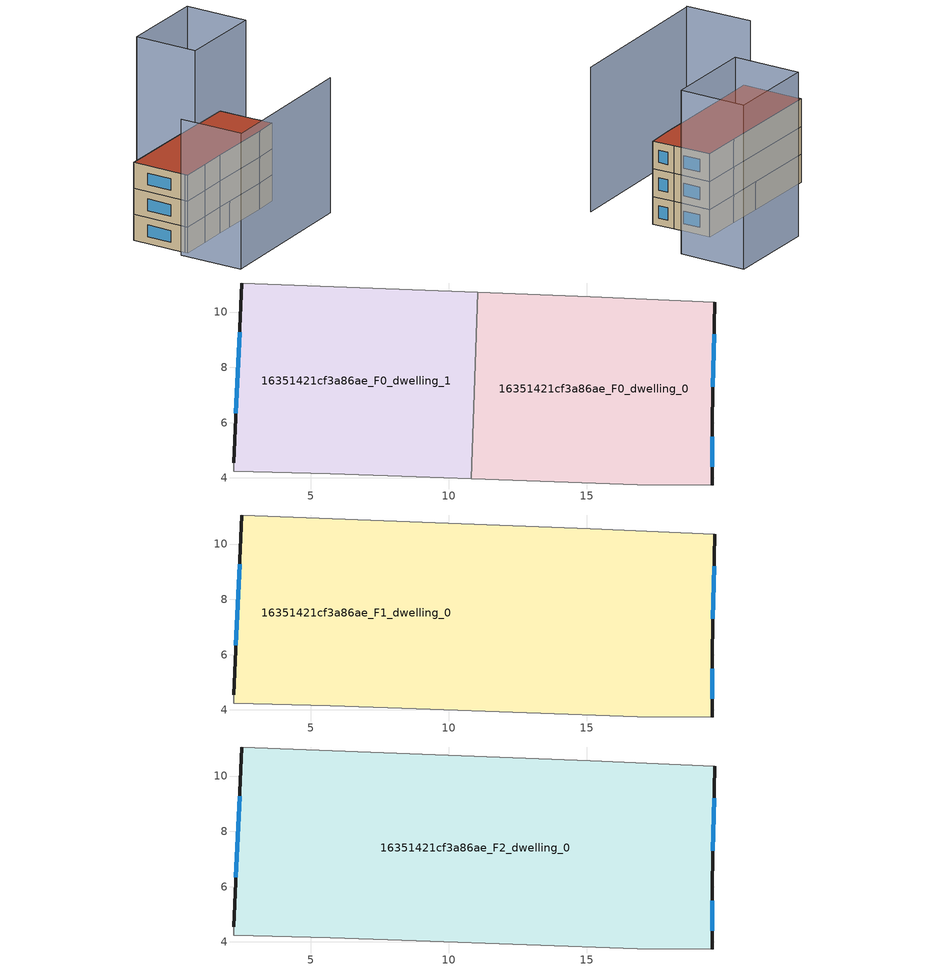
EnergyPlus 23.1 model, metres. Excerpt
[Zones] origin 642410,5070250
16351421cf3a86ae_F0_dwelling_0
 floor ground (EU_floor_Construction): 19.63,10.35 19.53,6.14 19.53,3.74 16.82,3.74 10.81,3.97 11.04,10.71 15.12,10.55 z0
 wall outside (EU_wall_Construction): 19.53,3.74 19.53,6.14 19.63,10.35 z0:3
 wall adiabatic (EU_wall_Construction): 10.81,3.97 16.82,3.74 19.53,3.74 / 19.63,10.35 15.12,10.55 11.04,10.71 z0:3
 wall to 16351421cf3a86ae_F0_dwelling_1 (EU_wall_Construction): 11.04,10.71 10.81,3.97 z0:3
 window (EU_Window_Construction): 19.53,4.4 19.53,5.48 / 19.55,7.3 19.6,9.19 z0.83:2.17
16351421cf3a86ae_F0_dwelling_1
 floor ground (EU_floor_Construction): 11.04,10.71 10.81,3.97 8.82,4.05 5.72,4.15 2.21,4.25 2.21,4.55 2.52,11.05 z0
 wall outside (EU_wall_Construction): 2.52,11.05 2.21,4.55 z0:3
 wall adiabatic (EU_wall_Construction): 11.04,10.71 2.52,11.05 / 2.21,4.55 2.21,4.25 5.72,4.15 8.82,4.05 10.81,3.97 z0:3
 window (EU_Window_Construction): 2.43,9.26 2.3,6.34 z0.83:2.17
16351421cf3a86ae_F1_dwelling_0
 floor to 16351421cf3a86ae_F0_dwelling_0 (EU_floor_Construction): 19.63,10.35 19.53,6.14 19.53,3.74 16.82,3.74 10.81,3.97 11.04,10.71 15.12,10.55 z3
 floor to 16351421cf3a86ae_F0_dwelling_1 (EU_floor_Construction): 11.04,10.71 10.81,3.97 8.82,4.05 5.72,4.15 2.21,4.25 2.21,4.55 2.52,11.05 z3
 wall outside (EU_wall_Construction): 2.52,11.05 2.21,4.55 / 19.53,3.74 19.53,6.14 19.63,10.35 z3:6
 wall adiabatic (EU_wall_Construction): 19.63,10.35 15.12,10.55 2.52,11.05 / 2.21,4.55 2.21,4.25 5.72,4.15 8.82,4.05 16.82,3.74 19.53,3.74 z3:6
 window (EU_Window_Construction): 2.43,9.26 2.3,6.34 / 19.55,7.3 19.6,9.19 / 19.53,4.4 19.53,5.48 z3.83:5.17
16351421cf3a86ae_F2_dwelling_0
 floor to 16351421cf3a86ae_F1_dwelling_0 (EU_floor_Construction): 19.63,10.35 19.53,6.14 19.53,3.74 16.82,3.74 8.82,4.05 5.72,4.15 2.21,4.25 2.21,4.55 2.52,11.05 15.12,10.55 z6
 wall outside (EU_wall_Construction): 2.52,11.05 2.21,4.55 / 19.53,3.74 19.53,6.14 19.63,10.35 z6:9
 wall adiabatic (EU_wall_Construction): 19.63,10.35 15.12,10.55 2.52,11.05 / 2.21,4.55 2.21,4.25 5.72,4.15 8.82,4.05 16.82,3.74 19.53,3.74 z6:9
 window (EU_Window_Construction): 2.43,9.26 2.3,6.34 / 19.55,7.3 19.6,9.19 / 19.53,4.4 19.53,5.48 z6.83:8.17
 roof outside (EU_roof_Construction): 19.53,3.74 19.53,6.14 19.63,10.35 15.12,10.55 2.52,11.05 2.21,4.55 2.21,4.25 5.72,4.15 8.82,4.05 16.82,3.74 z9
shading: 1.31,-2.86 19.67,-3.31 z0:15.6; 1.22,-2.85 1.42,4.57 z0:15.7; 25.13,17.45 24.83,10.05 / 24.83,10.05 14.69,10.46 / 14.69,10.46 15,17.86 / 15,17.86 25.13,17.45 z0:17.7
[Building]
EU S2 Campaign: North Axis=0; Terrain=City; Solar Distribution=FullExterior
[Site:Location]
Lyon-Bron: Latitude=45.75; Longitude=5; Time Zone=1; Elevation=198
[SizingPeriod:WeatherFileDays]
AnnualSizingPeriod: Begin Month=1; Begin Day of Month=1; End Month=12; End Day of Month=31; Day of Week for Start Day=Monday; Use Weather File Daylight Saving Period=No; Use Weather File Rain and Snow Indicators=No
[MATERIAL]
EU_InternalMass_Material: Roughness=MediumRough; Thickness=0.1; Conductivity=1; Density=1800; Specific Heat=900; Thermal Absorptance=0.9; Solar Absorptance=0.7; Visible Absorptance=0.7
[MATERIAL:NOMASS] Roughness=MediumRough; Thermal Absorptance=0.9; Solar Absorptance=0.7; Visible Absorptance=0.7
Name | Thermal Resistance
EU_wall_NoMass | 0.87146
EU_roof_NoMass | 0.842276
EU_floor_NoMass | 0.496999
[WINDOWMATERIAL:SIMPLEGLAZINGSYSTEM]
EU_Window_SimpleGlazing: UFactor=2.2525; Solar Heat Gain Coefficient=0.76; Visible Transmittance=0.76
[CONSTRUCTION]
EU_wall_Construction: EU_wall_NoMass
EU_roof_Construction: EU_roof_NoMass
EU_floor_Construction: EU_floor_NoMass
EU_InternalMass_Construction: EU_InternalMass_Material
EU_Window_Construction: EU_Window_SimpleGlazing
[ZONE] Type=1; Multiplier=1; Ceiling Height=autocalculate; Floor Area=autocalculate; Part of Total Floor Area=Yes
Name | Volume
16351421cf3a86ae_F0_dwelling_0 | 174.064
16351421cf3a86ae_F1_dwelling_0 | 348.142
16351421cf3a86ae_F2_dwelling_0 | 348.143
16351421cf3a86ae_F0_dwelling_1 | 174.08
[INTERNALMASS] Construction=EU_InternalMass_Construction
Name | Zone or ZoneList | Surface Area
16351421cf3a86ae_F0_dwelling_0_EU_InternalMass | 16351421cf3a86ae_F0_dwelling_0 | 58.0215
16351421cf3a86ae_F0_dwelling_1_EU_InternalMass | 16351421cf3a86ae_F0_dwelling_1 | 58.0265
16351421cf3a86ae_F1_dwelling_0_EU_InternalMass | 16351421cf3a86ae_F1_dwelling_0 | 116.048
16351421cf3a86ae_F2_dwelling_0_EU_InternalMass | 16351421cf3a86ae_F2_dwelling_0 | 116.048
[OTHEREQUIPMENT] Fuel Type=Electricity; Design Level Calculation Method=Watts/Area; Power per Zone Floor Area=1; Fraction Latent=0; Fraction Radiant=0; Fraction Lost=0; Carbon Dioxide Generation Rate=0; EndUse Subcategory=EU_Step8_InternalGains
Name | Zone or ZoneList or Space or SpaceList | Schedule
EU_Step8_InternalGain_16351421cf3a86ae_F0_dwelling_0_f000 | 16351421cf3a86ae_F0_dwelling_0 | EU_Step8_GainSchedule_16351421cf3a86ae_F0_dwelling_0_f000
EU_Step8_InternalGain_16351421cf3a86ae_F0_dwelling_1_f000 | 16351421cf3a86ae_F0_dwelling_1 | EU_Step8_GainSchedule_16351421cf3a86ae_F0_dwelling_1_f000
EU_Step8_InternalGain_16351421cf3a86ae_F1_dwelling_0_f000 | 16351421cf3a86ae_F1_dwelling_0 | EU_Step8_GainSchedule_16351421cf3a86ae_F1_dwelling_0_f000
EU_Step8_InternalGain_16351421cf3a86ae_F2_dwelling_0_f000 | 16351421cf3a86ae_F2_dwelling_0 | EU_Step8_GainSchedule_16351421cf3a86ae_F2_dwelling_0_f000
[ZONEVENTILATION:DESIGNFLOWRATE] Schedule=EU_AlwaysOn; Design Flow Rate Calculation Method=AirChanges/Hour; Air Changes per Hour=0.425; Ventilation Type=Natural; Fan Pressure Rise=0; Fan Total Efficiency=1; Constant Term Coefficient=1; Temperature Term Coefficient=0; Velocity Term Coefficient=0; Velocity Squared Term Coefficient=0; Minimum Indoor Temperature=-100; Maximum Indoor Temperature=100; Delta Temperature=-100; Minimum Outdoor Temperature=-100; Maximum Outdoor Temperature=100; Maximum Wind Speed=40
Name | Zone or ZoneList or Space or SpaceList
EU_ConstantAir_16351421cf3a86ae_F0_dwelling_0 | 16351421cf3a86ae_F0_dwelling_0
EU_ConstantAir_16351421cf3a86ae_F0_dwelling_1 | 16351421cf3a86ae_F0_dwelling_1
EU_ConstantAir_16351421cf3a86ae_F1_dwelling_0 | 16351421cf3a86ae_F1_dwelling_0
EU_ConstantAir_16351421cf3a86ae_F2_dwelling_0 | 16351421cf3a86ae_F2_dwelling_0
[HVACTEMPLATE:THERMOSTAT] Constant Heating Setpoint=20; Constant Cooling Setpoint=50
EU_HeatOnly_16351421cf3a86ae_F0_dwelling_0; EU_HeatOnly_16351421cf3a86ae_F0_dwelling_1; EU_HeatOnly_16351421cf3a86ae_F1_dwelling_0; EU_HeatOnly_16351421cf3a86ae_F2_dwelling_0
[HVACTEMPLATE:ZONE:IDEALLOADSAIRSYSTEM] System Availability Schedule=EU_AlwaysOn; Maximum Heating Supply Air Temperature=50; Minimum Cooling Supply Air Temperature=13; Maximum Heating Supply Air Humidity Ratio=0.0156; Minimum Cooling Supply Air Humidity Ratio=0.0077; Heating Limit=NoLimit; Cooling Limit=NoLimit; Heating Availability Schedule=EU_AlwaysOn; Cooling Availability Schedule=EU_CoolingOff; Dehumidification Control Type=ConstantSensibleHeatRatio; Cooling Sensible Heat Ratio=0.7; Dehumidification Setpoint=60; Humidification Control Type=None; Humidification Setpoint=30; Outdoor Air Method=None; Outdoor Air Flow Rate per Person=0.00944; Outdoor Air Flow Rate per Zone Floor Area=0; Outdoor Air Flow Rate per Zone=0; Demand Controlled Ventilation Type=None; Outdoor Air Economizer Type=NoEconomizer; Heat Recovery Type=None; Sensible Heat Recovery Effectiveness=0.7; Latent Heat Recovery Effectiveness=0.65
Name | Template Thermostat
16351421cf3a86ae_F0_dwelling_0 | EU_HeatOnly_16351421cf3a86ae_F0_dwelling_0
16351421cf3a86ae_F0_dwelling_1 | EU_HeatOnly_16351421cf3a86ae_F0_dwelling_1
16351421cf3a86ae_F1_dwelling_0 | EU_HeatOnly_16351421cf3a86ae_F1_dwelling_0
16351421cf3a86ae_F2_dwelling_0 | EU_HeatOnly_16351421cf3a86ae_F2_dwelling_0
[SIZING:ZONE] Zone Cooling Design Supply Air Temperature Input Method=SupplyAirTemperature; Zone Cooling Design Supply Air Temperature=13; Zone Heating Design Supply Air Temperature Input Method=SupplyAirTemperature; Zone Heating Design Supply Air Temperature=50; Zone Cooling Design Supply Air Humidity Ratio=0.008; Zone Heating Design Supply Air Humidity Ratio=0.008; Cooling Design Air Flow Method=DesignDay; Cooling Design Air Flow Rate=0; Cooling Minimum Air Flow per Zone Floor Area=0.000762; Cooling Minimum Air Flow=0; Cooling Minimum Air Flow Fraction=0.2; Heating Design Air Flow Method=DesignDay; Heating Design Air Flow Rate=0; Heating Maximum Air Flow per Zone Floor Area=0.002032; Heating Maximum Air Flow=0.141576; Heating Maximum Air Flow Fraction=0.3; Account for Dedicated Outdoor Air System=No; Dedicated Outdoor Air System Control Strategy=NeutralSupplyAir; Dedicated Outdoor Air Low Setpoint Temperature for Design=autosize; Dedicated Outdoor Air High Setpoint Temperature for Design=autosize; Zone Load Sizing Method=Sensible Load Only No Latent Load; Zone Latent Cooling Design Supply Air Humidity Ratio Input Method=HumidityRatioDifference; Zone Cooling Design Supply Air Humidity Ratio Difference=0.005; Zone Latent Heating Design Supply Air Humidity Ratio Input Method=HumidityRatioDifference; Zone Humidification Design Supply Air Humidity Ratio Difference=0.005
16351421cf3a86ae_F0_dwelling_0; 16351421cf3a86ae_F0_dwelling_1; 16351421cf3a86ae_F1_dwelling_0; 16351421cf3a86ae_F2_dwelling_0
[SCHEDULE:CONSTANT]
Name | Hourly Value
EU_AlwaysOn | 1
EU_CoolingOff | 0
[SCHEDULE:FILE] Column Number=1; Rows to Skip at Top=0; Number of Hours of Data=8760; Column Separator=Comma; Interpolate to Timestep=No; Minutes per Item=60; Adjust Schedule for Daylight Savings=Yes
Name | File
EU_Step8_GainSchedule_16351421cf3a86ae_F0_dwelling_0_f000 | ../../schedules/16351421cf3a86ae/16351421cf3a86ae_F0_dwelling_0_f000_gain.csv
EU_Step8_GainSchedule_16351421cf3a86ae_F0_dwelling_1_f000 | ../../schedules/16351421cf3a86ae/16351421cf3a86ae_F0_dwelling_1_f000_gain.csv
EU_Step8_GainSchedule_16351421cf3a86ae_F1_dwelling_0_f000 | ../../schedules/16351421cf3a86ae/16351421cf3a86ae_F1_dwelling_0_f000_gain.csv
EU_Step8_GainSchedule_16351421cf3a86ae_F2_dwelling_0_f000 | ../../schedules/16351421cf3a86ae/16351421cf3a86ae_F2_dwelling_0_f000_gain.csv
